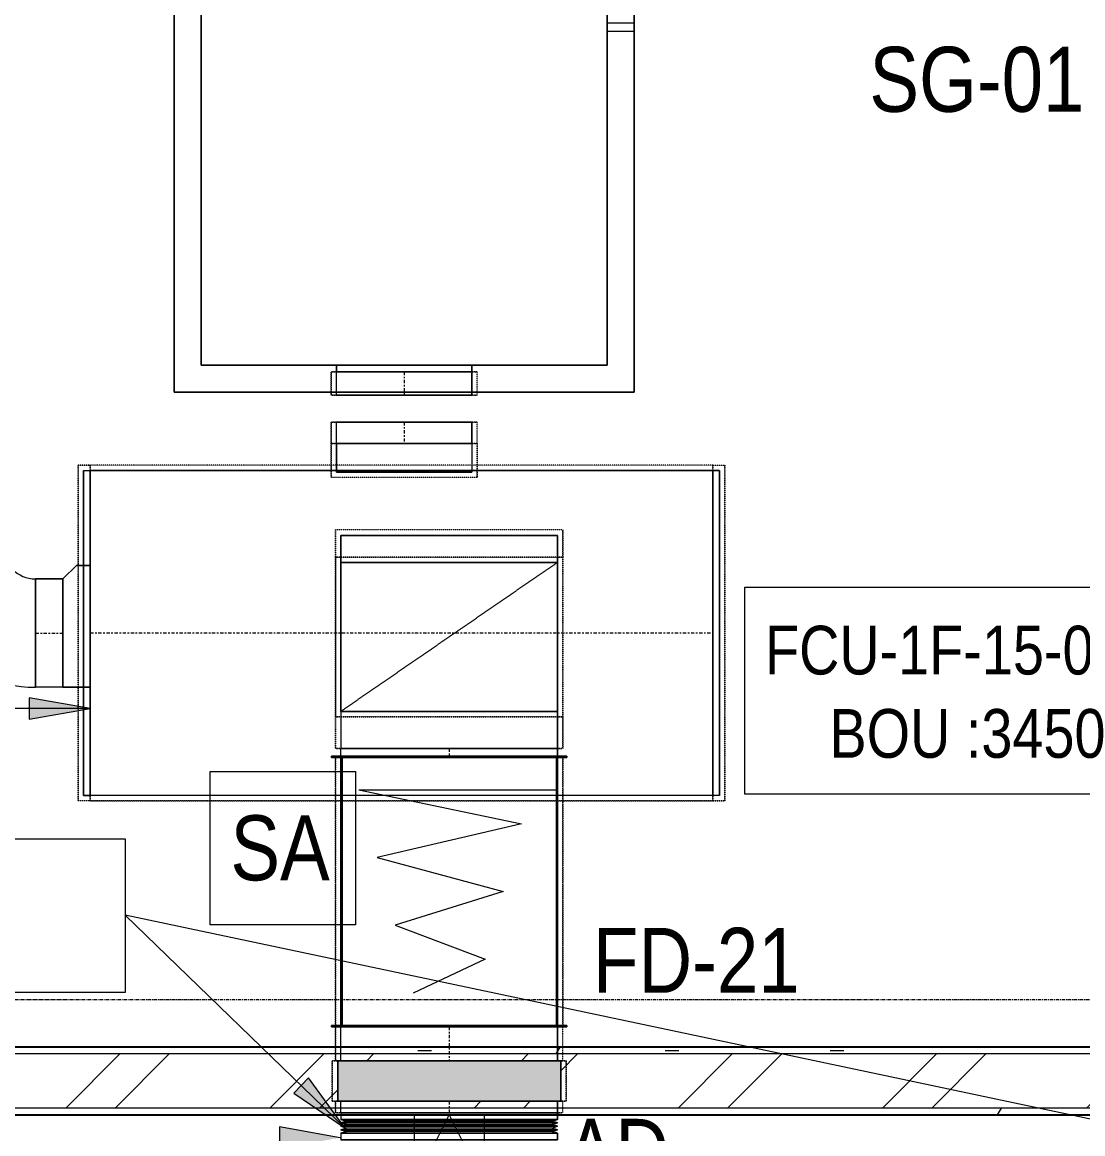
# Model space of a CAD drawing. Header units: inches. Extents: x -83664 to 20107, y -47222 to 19398.
# Drawn here: x -69736 to -65817, y -41759 to -37654 of the extents above; entities that cross this region are included whole.
import ezdxf

# ---------------------------------------------------------------- set-up
doc = ezdxf.new("R2010")
doc.units = ezdxf.units.IN
doc.header["$MEASUREMENT"] = 0
for name, pattern in [('Center', [29.999999, 12, -6, 6, -6]), ('Grid Line', [22.225, 12.7, -3.175, 3.175, -3.175]), ('Hidden 0_50', [1.0584, 0.5292, -0.5292]), ('Hidden 1_5', [2.2, 1.5, -0.7])]:
    doc.linetypes.add(name, pattern=pattern)
doc.layers.add('A-DETL', color=7, linetype='Continuous', lineweight=18, true_color=0x00a600)
doc.layers.add('M-HVAC-DUCT', color=7, linetype='Continuous', lineweight=9, true_color=0xffe97f)
for name, color, linetype, lineweight in [('A-DETL-GENF', 7, 'Continuous', 9), ('A-WALL', 7, 'Continuous', 9), ('A-WALL-PATT', 7, 'Continuous', 25), ('G-ANNO-TEXT', 7, 'Continuous', 9), ('M-EQPM', 7, 'Continuous', 18), ('M-EQPM-IDEN', 7, 'Continuous', 9), ('M-HVAC-DUCT-ANNO', 7, 'Continuous', 9), ('M-HVAC-DUCT-CNTR', 7, 'Center', 9), ('M-HVAC-DUCT-IDEN', 7, 'Continuous', 18), ('S-GRID', 7, 'Continuous', 9)]:
    doc.layers.add(name, color=color, linetype=linetype, lineweight=lineweight)
doc.styles.add('Arial Narrow_1', font='ARIALN.TTF', dxfattribs={"height": 1.406642})
doc.styles.add('Arial Narrow_21', font='ARIALN.TTF', dxfattribs={"height": 240})
pattern_1 = [(0, (0, 0), (1219.2, 304.8), [50.292, -864.108, 50.292, -864.108, -4876.8]), (0, (0, 0), (1219.2, 304.8), [-1828.8, 50.292, -1778.508, 50.292, -864.108, -2133.6]), (0, (0, 0), (1219.2, 304.8), [-4572, 50.292, -559.308, 50.292, -1473.708]), (120, (457.2, 152.4), (-873.5645, 903.4582), [50.292, -864.108, 50.292, -864.108, -4876.8]), (120, (457.2, 152.4), (-873.5645, 903.4582), [-1828.8, 50.292, -1778.508, 50.292, -864.108, -2133.6]), (120, (457.2, 152.4), (-873.5645, 903.4582), [-4572, 50.292, -559.308, 50.292, -1473.708]), (240, (609.6, 762), (-345.6355, -1208.2582), [50.292, -864.108, 50.292, -864.108, -4876.8]), (240, (609.6, 762), (-345.6355, -1208.2582), [-1828.8, 50.292, -1778.508, 50.292, -864.108, -2133.6]), (240, (609.6, 762), (-345.6355, -1208.2582), [-4572, 50.292, -559.308, 50.292, -1473.708])]

# ---------------------------------------------------------------- blocks, each defined once
blk = doc.blocks.new('TEMW-ME-AHU-Fresh Air Handling Unit - FAHU-L44-01-8294878-FIRST FLOOR AC CONDITIONING LAYOUT - PART A')
at = {"layer": 'M-EQPM'}
for p, q in [((4000, 1600), (-100, 1600)), ((-100, 1600), (-100, -100)), ((-100, -100), (-100, 1600)), ((-100, 1600), (4000, 1600)), ((4000, -100), (4000, 1600)), ((4000, 1600), (4000, -100)), ((3900, 1500), (0, 1500)), ((0, 1500), (0, 0)), ((0, 0), (0, 1500)), ((0, 1500), (3900, 1500)), ((3900, 1500), (1900, 1500)), ((1900, 1500), (1900, 0)), ((1900, 0), (1900, 1500)), ((1900, 1500), (3900, 1500)), ((3900, 0), (3900, 1500)), ((3900, 1500), (3900, 0)), ((3900, 0), (3900, 1500)), ((3900, 1500), (3900, 0)), ((1900, 1350), (1875, 1350)), ((1875, 1350), (1875, 150)), ((1875, 150), (1875, 1350)), ((1875, 1350), (1900, 1350)), ((1900, 150), (1900, 1350)), ((1900, 1350), (1900, 150)), ((3925, 1350), (3900, 1350)), ((3900, 1350), (3900, 150)), ((3900, 150), (3900, 1350)), ((3900, 1350), (3925, 1350)), ((3925, 150), (3925, 1350)), ((3925, 1350), (3925, 150)), ((0, 1000), (-25, 1000)), ((-25, 1000), (-25, 500)), ((-25, 500), (-25, 1000)), ((-25, 1000), (0, 1000)), ((0, 500), (0, 1000)), ((0, 1000), (0, 500)), ((3925, 975), (3900, 975)), ((3900, 975), (3900, 525)), ((3900, 525), (3900, 975)), ((3900, 975), (3925, 975)), ((3925, 525), (3925, 975)), ((3925, 975), (3925, 525)), ((-25, 500), (0, 500)), ((0, 500), (-25, 500)), ((3900, 525), (3925, 525)), ((3925, 525), (3900, 525)), ((1875, 150), (1900, 150)), ((1900, 150), (1875, 150)), ((3900, 150), (3925, 150)), ((3925, 150), (3900, 150)), ((0, 0), (3900, 0)), ((3900, 0), (0, 0)), ((1263.1, 0), (1233.1, 0)), ((1263.1, 0), (1233.1, 0)), ((1333.1, 0), (1313.1, 0)), ((1333.1, 0), (1313.1, 0)), ((1413.1, 0), (1383.1, 0)), ((1413.1, 0), (1383.1, 0)), ((1900, 0), (3900, 0)), ((3900, 0), (1900, 0)), ((3750, 0), (3300, 0)), ((3300, 0), (3300, -25)), ((3300, -25), (3300, 0)), ((3300, 0), (3750, 0)), ((3750, -25), (3750, 0)), ((3750, 0), (3750, -25)), ((1233.1, 0), (1233.1, -100)), ((1263.1, -100), (1263.1, 0)), ((1313.1, 0), (1313.1, -100)), ((1333.1, -100), (1333.1, 0)), ((1383.1, 0), (1383.1, -100)), ((1413.1, -100), (1413.1, 0)), ((3300, -25), (3750, -25)), ((3750, -25), (3300, -25)), ((-100, -100), (4000, -100)), ((4000, -100), (-100, -100)), ((1233.1, -100), (1263.1, -100)), ((1233.1, -100), (1263.1, -100)), ((1313.1, -100), (1333.1, -100)), ((1313.1, -100), (1333.1, -100)), ((1383.1, -100), (1413.1, -100)), ((1383.1, -100), (1413.1, -100))]:
    blk.add_line(p, q, dxfattribs=at)
blk = doc.blocks.new('M_Rec Endcap - Standard-V14-FIRST FLOOR AC CONDITIONING LAYOUT - PART A')
at = {"layer": 'M-HVAC-DUCT', "color": 6, "true_color": 0xff00ff}
for p, q in [((0, 600), (0, -600)), ((0, -600), (0, 600)), ((0, 600), (25, 600)), ((25, 600), (0, 600)), ((25, 600), (25, -600)), ((25, -600), (25, 600)), ((25, -600), (0, -600)), ((25, -600), (0, -600))]:
    blk.add_line(p, q, dxfattribs=at)
blk = doc.blocks.new('M_Rec Tap - Beveled - Standard-8295127-FIRST FLOOR AC CONDITIONING LAYOUT - PART A')
at = {"layer": 'M-HVAC-DUCT', "color": 6, "true_color": 0xff00ff}
for p, q in [((82882.4, 59162.7), (82882.4, 59062.7)), ((82882.4, 59056.6), (82882.4, 59162.7)), ((83382.4, 59162.7), (82882.4, 59162.7)), ((82882.4, 59162.7), (83382.4, 59162.7)), ((83382.4, 59162.7), (83382.4, 59062.7)), ((83382.4, 59162.7), (83382.4, 59056.6)), ((82882.4, 59062.7), (82882.4, 59056.6)), ((83382.4, 59062.7), (82882.4, 59062.7)), ((82882.4, 59056.6), (83382.4, 59056.6)), ((82882.4, 59056.6), (83382.4, 59056.6)), ((83382.4, 59056.6), (83382.4, 59062.7))]:
    blk.add_line(p, q, dxfattribs=at)
blk = doc.blocks.new('GCE-DA-Sound Att-Rectangular_1 - Standerd-8296181-FIRST FLOOR AC CONDITIONING LAYOUT - PART A')
at = {"layer": 'A-DETL-GENF', "color": 6, "true_color": 0xff00ff}
for p, q in [((-500, 400), (-500, -400)), ((500, 400), (-500, 400)), ((-375, -333.3), (-375, 400)), ((500, -400), (500, 400)), ((-375, -333.3), (-250, 266.7)), ((-250, 266.7), (-125, -266.7)), ((-125, -266.7), (0, 200)), ((0, 200), (125, -200)), ((125, -200), (250, 133.3)), ((250, 133.3), (375, -133.3)), ((-500, -400), (500, -400))]:
    blk.add_line(p, q, dxfattribs=at)
at = {"layer": 'M-HVAC-DUCT', "color": 6, "true_color": 0xff00ff}
for p, q in [((-500, -435), (-500, 435)), ((-500, 435), (-500, -435)), ((-500, 435), (-495, 435)), ((-500, 435), (-495, 435)), ((-495, -435), (-495, 435)), ((-495, 435), (-495, -435)), ((495, -435), (495, 435)), ((495, 435), (495, -435)), ((495, 435), (500, 435)), ((495, 435), (500, 435)), ((500, -435), (500, 435)), ((500, 435), (500, -435)), ((-500, -400), (-500, 400)), ((-500, 400), (-500, -400)), ((-500, 400), (-495, 400)), ((-500, 400), (-495, 400)), ((-495, -400), (-495, 400)), ((-495, 400), (-495, -400)), ((-495, 400), (495, 400)), ((-495, 400), (495, 400)), ((-495, -400), (-495, 400)), ((-495, 400), (-495, -400)), ((-495, -395), (-495, 395)), ((-495, 395), (-495, -395)), ((-495, 395), (495, 395)), ((-495, 395), (495, 395)), ((495, -400), (495, 400)), ((495, 400), (495, -400)), ((495, -400), (495, 400)), ((495, 400), (495, -400)), ((495, 400), (500, 400)), ((495, 400), (500, 400)), ((495, -395), (495, 395)), ((495, 395), (495, -395)), ((500, -400), (500, 400)), ((500, 400), (500, -400)), ((-495, -400), (-500, -400)), ((-500, -400), (-495, -400)), ((495, -395), (-495, -395)), ((-495, -395), (495, -395)), ((495, -400), (-495, -400)), ((-495, -400), (495, -400)), ((500, -400), (495, -400)), ((495, -400), (500, -400)), ((-495, -435), (-500, -435)), ((-500, -435), (-495, -435)), ((500, -435), (495, -435)), ((495, -435), (500, -435))]:
    blk.add_line(p, q, dxfattribs=at)
blk = doc.blocks.new('M_Rec Tap - Beveled - Standard-8296395-FIRST FLOOR AC CONDITIONING LAYOUT - PART A')
at = {"layer": 'M-HVAC-DUCT', "color": 6, "true_color": 0xff00ff}
for p, q in [((82898.5, 58723), (82898.5, 58823)), ((83698.5, 58823), (82898.5, 58823)), ((82898.5, 58823), (83698.5, 58823)), ((82898.5, 58823), (82898.5, 58173)), ((83698.5, 58723), (83698.5, 58823)), ((83698.5, 58173), (83698.5, 58823)), ((82898.5, 58723), (82898.5, 58173)), ((83698.5, 58723), (82898.5, 58723)), ((83698.5, 58173), (83698.5, 58723)), ((82898.5, 58173), (83698.5, 58173)), ((82898.5, 58173), (83698.5, 58173))]:
    blk.add_line(p, q, dxfattribs=at)
blk = doc.blocks.new('M_Rectangular Tap - Beveled - Standard-8296397-FIRST FLOOR AC CONDITIONING LAYOUT - PART A')
at = {"layer": 'M-HVAC-DUCT', "color": 6, "true_color": 0xff00ff}
for p, q in [((0, 250), (-50, 250)), ((-50, -200), (-50, 250)), ((-50, 250), (-50, -200)), ((-50, 250), (0, 250)), ((50, 200), (0, 250)), ((50, 200), (0, 250)), ((50, 200), (50, -200)), ((50, -200), (50, 200)), ((-50, -200), (50, -200)), ((50, -200), (-50, -200))]:
    blk.add_line(p, q, dxfattribs=at)
blk = doc.blocks.new('M_Rectangular Elbow - Radius - 0_8 W-8199904-FIRST FLOOR AC CONDITIONING LAYOUT - PART A')
at = {"layer": 'M-HVAC-DUCT', "color": 6, "true_color": 0xff00ff}
for p, q in [((-200, 320), (200, 320)), ((200, 320), (-200, 320)), ((-320, 200), (-320, -200)), ((-320, -200), (-320, 200))]:
    blk.add_line(p, q, dxfattribs=at)
for radius in [120, 120, 520, 520]:
    blk.add_arc((-320, 320), radius, 270, 0, dxfattribs=at)
blk = doc.blocks.new('GCE-DA-Fire Damper-Rectangular - Standard-8296284-FIRST FLOOR AC CONDITIONING LAYOUT - PART A')
at = {"layer": 'A-DETL-GENF', "true_color": 0xff00ff}
blk.add_hatch(color=6, dxfattribs=at).paths.add_polyline_path([(-75, 412), (75, 412), (75, -412), (-75, -412)])
at = {"layer": 'A-DETL-GENF', "color": 6, "true_color": 0xff00ff}
for p, q in [((75, 412), (-75, 412)), ((-75, 412), (-75, -412)), ((75, -412), (75, 412)), ((-75, -412), (75, -412))]:
    blk.add_line(p, q, dxfattribs=at)
at = {"layer": 'M-HVAC-DUCT', "color": 6, "true_color": 0xff00ff}
for p, q in [((-75, -412), (-75, 412)), ((-75, 412), (75, 412)), ((75, 412), (75, -412)), ((75, -412), (-75, -412))]:
    blk.add_line(p, q, dxfattribs=at)
blk = doc.blocks.new('M_Rec Elbow - Radius - 0_75W-V155-FIRST FLOOR AC CONDITIONING LAYOUT - PART A')
at = {"layer": 'M-HVAC-DUCT', "color": 6, "true_color": 0xff00ff}
for p, q in [((103161.1, 88556.4), (103961.1, 88556.4)), ((103961.1, 88556.4), (103161.1, 88556.4)), ((103161.1, 88556.4), (103161.1, 88418.9)), ((103161.1, 87868.9), (103161.1, 88556.4)), ((103961.1, 88418.9), (103961.1, 88556.4)), ((103961.1, 87868.9), (103961.1, 88556.4)), ((103161.1, 88418.9), (103961.1, 88418.9)), ((103161.1, 87868.9), (103161.1, 88418.9)), ((103961.1, 88418.9), (103961.1, 87868.9)), ((103161.1, 87868.9), (103961.1, 87868.9)), ((103961.1, 87868.9), (103161.1, 87868.9))]:
    blk.add_line(p, q, dxfattribs=at)
blk = doc.blocks.new('Bmt_ME_DUCRectangular Flexible connection_FCU - Standard-9569773-FIRST FLOOR AC CONDITIONING LAYOUT - PART A')
at = {"layer": 'M-HVAC-DUCT', "color": 6, "true_color": 0xff00ff}
for p, q in [((-50, -400), (-50, 400)), ((-50, 400), (-50, -400)), ((-50, 400), (-25, 400)), ((-50, 400), (-25, 400)), ((-25, -400), (-25, 400)), ((-25, 400), (-25, -400)), ((-25, 400), (-25, -400)), ((-25, -400), (-25, 400)), ((-25, 400), (-18.75, 380)), ((-18.75, 380), (-25, 400)), ((-12.5, 400), (-18.75, 380)), ((-18.75, 380), (-12.5, 400)), ((-18.75, -380), (-18.75, 380)), ((-18.75, 380), (-18.75, -380)), ((-12.5, 400), (-6.25, 380)), ((-6.25, 380), (-12.5, 400)), ((-12.5, 400), (-12.5, -400)), ((-12.5, -400), (-12.5, 400)), ((0, 400), (-6.25, 380)), ((-6.25, 380), (0, 400)), ((-6.25, 380), (-6.25, -380)), ((-6.25, 380), (-6.25, -380)), ((0, 400), (6.25, 380)), ((6.25, 380), (0, 400)), ((0, -400), (0, 400)), ((0, 400), (0, -400)), ((12.5, 400), (6.25, 380)), ((6.25, 380), (12.5, 400)), ((6.25, -380), (6.25, 380)), ((6.25, -380), (6.25, 380)), ((12.5, 400), (18.75, 380)), ((18.75, 380), (12.5, 400)), ((12.5, 400), (12.5, -400)), ((12.5, -400), (12.5, 400)), ((25, 400), (18.75, 380)), ((18.75, 380), (25, 400)), ((18.75, -380), (18.75, 380)), ((18.75, -380), (18.75, 380)), ((25, -400), (25, 400)), ((25, 400), (25, -400)), ((25, 400), (50, 400)), ((25, 400), (50, 400)), ((25, 400), (25, -400)), ((25, -400), (25, 400)), ((50, -400), (50, 400)), ((50, 400), (50, -400)), ((-25, -400), (-50, -400)), ((-50, -400), (-25, -400)), ((-25, -400), (-18.75, -380)), ((-18.75, -380), (-25, -400)), ((-12.5, -400), (-18.75, -380)), ((-18.75, -380), (-12.5, -400)), ((-12.5, -400), (-6.25, -380)), ((-6.25, -380), (-12.5, -400)), ((0, -400), (-6.25, -380)), ((-6.25, -380), (0, -400)), ((0, -400), (6.25, -380)), ((6.25, -380), (0, -400)), ((12.5, -400), (6.25, -380)), ((6.25, -380), (12.5, -400)), ((12.5, -400), (18.75, -380)), ((18.75, -380), (12.5, -400)), ((25, -400), (18.75, -380)), ((18.75, -380), (25, -400)), ((25, -400), (50, -400)), ((50, -400), (25, -400))]:
    blk.add_line(p, q, dxfattribs=at)
blk = doc.blocks.new('TEMW-SMBZ-HO-BM-HVAC-00002_rvt-1-FIRST FLOOR AC CONDITIONING LAYOUT - PART A')
at = {"layer": 'M-HVAC-DUCT', "color": 6, "linetype": 'Hidden 0_50', "true_color": 0xff00ff}
for p, q in [((82862.4, 59427), (83402.4, 59427)), ((83402.4, 59427), (82862.4, 59427)), ((82862.4, 59427), (82862.4, 59341.1)), ((82862.4, 59341.1), (82862.4, 59427)), ((83402.4, 59341.1), (83402.4, 59427)), ((83402.4, 59341.1), (83402.4, 59427)), ((82862.4, 59341.1), (83402.4, 59341.1)), ((83402.4, 59341.1), (82862.4, 59341.1)), ((82862.4, 59241.1), (83402.4, 59241.1)), ((83402.4, 59241.1), (82862.4, 59241.1)), ((82862.4, 59241.1), (82862.4, 59162.7)), ((82862.4, 59162.7), (82862.4, 59241.1)), ((83402.4, 59162.7), (83402.4, 59241.1)), ((83402.4, 59162.7), (83402.4, 59241.1)), ((82862.4, 59162.7), (83402.4, 59162.7)), ((83402.4, 59162.7), (82862.4, 59162.7)), ((82862.4, 59162.7), (82862.4, 59062.7)), ((82862.4, 59036.6), (82862.4, 59162.7)), ((82862.4, 59162.7), (83402.4, 59162.7)), ((83402.4, 59162.7), (82862.4, 59162.7)), ((83402.4, 59162.7), (83402.4, 59036.6)), ((83402.4, 59062.7), (83402.4, 59162.7)), ((81927.1, 59082.7), (81927.1, 57842.7)), ((81927.1, 57842.7), (81927.1, 59082.7)), ((81927.1, 59082.7), (81972.1, 59082.7)), ((81972.1, 59082.7), (81927.1, 59082.7)), ((81972.1, 57842.7), (81972.1, 59082.7)), ((81972.1, 59082.7), (81972.1, 57842.7)), ((84272.1, 59082.7), (81972.1, 59082.7)), ((84272.1, 59082.7), (81972.1, 59082.7)), ((81972.1, 59082.7), (81972.1, 57842.7)), ((81972.1, 57842.7), (81972.1, 59082.7)), ((84272.1, 57842.7), (84272.1, 59082.7)), ((84272.1, 59082.7), (84272.1, 57842.7)), ((84272.1, 57842.7), (84272.1, 59082.7)), ((84272.1, 59082.7), (84272.1, 57842.7)), ((84272.1, 59082.7), (84317.1, 59082.7)), ((84272.1, 59082.7), (84317.1, 59082.7)), ((84317.1, 57842.7), (84317.1, 59082.7)), ((84317.1, 59082.7), (84317.1, 57842.7)), ((82862.4, 59062.7), (82862.4, 59036.6)), ((83402.4, 59062.7), (82862.4, 59062.7)), ((83402.4, 59036.6), (82862.4, 59036.6)), ((83402.4, 59036.6), (82862.4, 59036.6)), ((83402.4, 59036.6), (83402.4, 59062.7)), ((82878.5, 58743), (82878.5, 58843)), ((82878.5, 58843), (82878.5, 58153)), ((83718.5, 58843), (82878.5, 58843)), ((83718.5, 58843), (82878.5, 58843)), ((83718.5, 58153), (83718.5, 58843)), ((83718.5, 58843), (83718.5, 58743)), ((83718.5, 58743), (82878.5, 58743)), ((82878.5, 58743), (82878.5, 58153)), ((82878.5, 58153), (82878.5, 58743)), ((82878.5, 58743), (83718.5, 58743)), ((82878.5, 58153), (82878.5, 58743)), ((83718.5, 58743), (82878.5, 58743)), ((83718.5, 58743), (82878.5, 58743)), ((82878.5, 58743), (82878.5, 58035.5)), ((82878.5, 58743), (82878.5, 58153)), ((82878.5, 58743), (83718.5, 58743)), ((83718.5, 58153), (83718.5, 58743)), ((83718.5, 58743), (83718.5, 58153)), ((83718.5, 58743), (83718.5, 58153)), ((83718.5, 58153), (83718.5, 58743)), ((83718.5, 58035.5), (83718.5, 58743)), ((82878.5, 58153), (83718.5, 58153)), ((83718.5, 58153), (82878.5, 58153)), ((82878.5, 58153), (83718.5, 58153)), ((83718.5, 58153), (82878.5, 58153)), ((82878.5, 58035.5), (82878.5, 58153)), ((82878.5, 58153), (83718.5, 58153)), ((83718.5, 58153), (83718.5, 58035.5)), ((83718.5, 58035.5), (82878.5, 58035.5)), ((82878.5, 58035.5), (83718.5, 58035.5)), ((82878.5, 58007.7), (82878.5, 57007.7)), ((83718.5, 58007.7), (82878.5, 58007.7)), ((82878.5, 58007.7), (83718.5, 58007.7)), ((82878.5, 57007.7), (82878.5, 58007.7)), ((83718.5, 57007.7), (83718.5, 58007.7)), ((83718.5, 58007.7), (83718.5, 57007.7)), ((81972.1, 57842.7), (81927.1, 57842.7)), ((81972.1, 57842.7), (81927.1, 57842.7)), ((81972.1, 57842.7), (84272.1, 57842.7)), ((84272.1, 57842.7), (81972.1, 57842.7)), ((84317.1, 57842.7), (84272.1, 57842.7)), ((84272.1, 57842.7), (84317.1, 57842.7)), ((82878.5, 57007.7), (83718.5, 57007.7)), ((83718.5, 57007.7), (82878.5, 57007.7)), ((82878.5, 57007.7), (83718.5, 57007.7)), ((83718.5, 57007.7), (82878.5, 57007.7)), ((82878.5, 57007.7), (82878.5, 56882.7)), ((82878.5, 56882.7), (82878.5, 57007.7)), ((83718.5, 56882.7), (83718.5, 57007.7)), ((83718.5, 56882.7), (83718.5, 57007.7)), ((82866.5, 56882.7), (82866.5, 56732.7)), ((83730.5, 56882.7), (82866.5, 56882.7)), ((82866.5, 56882.7), (83730.5, 56882.7)), ((82866.5, 56732.7), (82866.5, 56882.7)), ((82878.5, 56882.7), (83718.5, 56882.7)), ((83718.5, 56882.7), (82878.5, 56882.7)), ((83730.5, 56732.7), (83730.5, 56882.7)), ((83730.5, 56882.7), (83730.5, 56732.7)), ((82866.5, 56732.7), (83730.5, 56732.7)), ((83730.5, 56732.7), (82866.5, 56732.7)), ((82878.5, 56732.7), (83718.5, 56732.7)), ((83718.5, 56732.7), (82878.5, 56732.7)), ((82878.5, 56732.7), (82878.5, 56690.3)), ((82878.5, 56690.3), (82878.5, 56732.7)), ((83718.5, 56690.3), (83718.5, 56732.7)), ((83718.5, 56690.3), (83718.5, 56732.7)), ((82878.5, 56690.3), (83718.5, 56690.3)), ((83718.5, 56690.3), (82878.5, 56690.3))]:
    blk.add_line(p, q, dxfattribs=at)
at = {"layer": 'M-HVAC-DUCT', "color": 6, "true_color": 0xff00ff}
for p, q in [((83382.4, 59427), (82882.4, 59427)), ((82882.4, 59427), (83382.4, 59427)), ((82882.4, 59341.1), (82882.4, 59427)), ((82882.4, 59341.1), (82882.4, 59427)), ((83382.4, 59427), (83382.4, 59341.1)), ((83382.4, 59341.1), (83382.4, 59427)), ((83382.4, 59341.1), (82882.4, 59341.1)), ((82882.4, 59341.1), (83382.4, 59341.1)), ((83382.4, 59241.1), (82882.4, 59241.1)), ((82882.4, 59241.1), (83382.4, 59241.1)), ((82882.4, 59162.7), (82882.4, 59241.1)), ((82882.4, 59162.7), (82882.4, 59241.1)), ((83382.4, 59241.1), (83382.4, 59162.7)), ((83382.4, 59162.7), (83382.4, 59241.1)), ((83382.4, 59162.7), (82882.4, 59162.7)), ((82882.4, 59162.7), (83382.4, 59162.7)), ((81972.1, 59062.7), (81972.1, 57862.7)), ((81972.1, 57862.7), (81972.1, 59062.7)), ((81972.1, 59062.7), (84272.1, 59062.7)), ((84272.1, 59062.7), (81972.1, 59062.7)), ((82882.4, 59056.6), (82882.4, 59062.7)), ((82882.4, 59056.6), (82882.4, 59062.7)), ((82882.4, 59062.7), (83382.4, 59062.7)), ((82882.4, 59062.7), (83382.4, 59062.7)), ((82882.4, 59056.6), (83382.4, 59056.6)), ((83382.4, 59056.6), (82882.4, 59056.6)), ((83382.4, 59062.7), (83382.4, 59056.6)), ((83382.4, 59056.6), (83382.4, 59062.7)), ((84272.1, 59062.7), (84272.1, 57862.7)), ((84272.1, 57862.7), (84272.1, 59062.7)), ((82898.5, 58823), (82898.5, 58173)), ((82898.5, 58823), (82898.5, 58173)), ((82898.5, 58823), (83698.5, 58823)), ((82898.5, 58823), (83698.5, 58823)), ((83698.5, 58823), (83698.5, 58173)), ((83698.5, 58173), (83698.5, 58823)), ((81770.1, 58662.1), (81770.1, 58262.1)), ((81770.1, 58262.1), (81770.1, 58662.1)), ((81770.1, 58662.1), (81871.6, 58662.1)), ((81871.6, 58662.1), (81770.1, 58662.1)), ((81871.6, 58662.1), (81871.6, 58262.1)), ((81871.6, 58262.1), (81871.6, 58662.1)), ((81871.6, 58262.1), (81770.1, 58262.1)), ((81871.6, 58262.1), (81770.1, 58262.1)), ((82898.5, 58173), (83698.5, 58173)), ((82898.5, 58173), (83698.5, 58173)), ((83698.5, 58035.5), (82898.5, 58035.5)), ((82898.5, 58035.5), (83698.5, 58035.5)), ((82898.5, 58007.7), (82898.5, 58035.5)), ((82898.5, 58007.7), (82898.5, 58035.5)), ((83698.5, 58035.5), (83698.5, 58007.7)), ((83698.5, 58007.7), (83698.5, 58035.5)), ((83698.5, 58007.7), (82898.5, 58007.7)), ((82898.5, 58007.7), (83698.5, 58007.7)), ((84272.1, 57862.7), (81972.1, 57862.7)), ((84272.1, 57862.7), (81972.1, 57862.7)), ((83698.5, 57007.7), (82898.5, 57007.7)), ((82898.5, 57007.7), (83698.5, 57007.7)), ((82898.5, 56882.7), (82898.5, 57007.7)), ((82898.5, 56882.7), (82898.5, 57007.7)), ((83698.5, 57007.7), (83698.5, 56882.7)), ((83698.5, 56882.7), (83698.5, 57007.7)), ((83698.5, 56882.7), (82898.5, 56882.7)), ((82898.5, 56882.7), (83698.5, 56882.7)), ((83698.5, 56732.7), (82898.5, 56732.7)), ((82898.5, 56732.7), (83698.5, 56732.7)), ((82898.5, 56690.3), (82898.5, 56732.7)), ((82898.5, 56690.3), (82898.5, 56732.7)), ((83698.5, 56732.7), (83698.5, 56690.3)), ((83698.5, 56690.3), (83698.5, 56732.7)), ((83698.5, 56690.3), (82898.5, 56690.3)), ((82898.5, 56690.3), (83698.5, 56690.3))]:
    blk.add_line(p, q, dxfattribs=at)
at = {"layer": 'M-HVAC-DUCT-ANNO', "color": 6, "linetype": 'Hidden 1_5', "true_color": 0xff00ff}
for p, q in [((83698.5, 58723), (82898.5, 58723)), ((82898.5, 58723), (82898.5, 58173)), ((83698.5, 58723), (82898.5, 58173)), ((83698.5, 58173), (83698.5, 58723)), ((82898.5, 58173), (83698.5, 58173))]:
    blk.add_line(p, q, dxfattribs=at)
at = {"layer": 'M-HVAC-DUCT-CNTR', "color": 6, "true_color": 0xff00ff}
for p, q in [((83132.4, 59427), (83132.4, 59341.1)), ((83132.4, 59241.1), (83132.4, 59162.7)), ((81770.1, 58462.1), (81871.6, 58462.1)), ((81972.1, 58462.7), (84272.1, 58462.7)), ((83298.5, 58035.5), (83298.5, 58007.7)), ((83298.5, 57007.7), (83298.5, 56882.7)), ((83298.5, 56732.7), (83298.5, 56690.3))]:
    blk.add_line(p, q, dxfattribs=at)
at = {"layer": 'M-EQPM', "color": 6, "linetype": 'Hidden 0_50', "lineweight": 9, "true_color": 0xff00ff, "rotation": 90.00000000000001}
blk.add_blockref('TEMW-ME-AHU-Fresh Air Handling Unit - FAHU-L44-01-8294878-FIRST FLOOR AC CONDITIONING LAYOUT - PART A', (83882.4, 59452), dxfattribs=at)
at = {"layer": 'M-HVAC-DUCT', "color": 6, "linetype": 'Hidden 0_50', "lineweight": 9, "true_color": 0xff00ff}
for name, p in [('M_Rec Tap - Beveled - Standard-8295127-FIRST FLOOR AC CONDITIONING LAYOUT - PART A', (0, 0)), ('M_Rec Endcap - Standard-V14-FIRST FLOOR AC CONDITIONING LAYOUT - PART A', (84272.1, 58462.7)), ('M_Rec Tap - Beveled - Standard-8296395-FIRST FLOOR AC CONDITIONING LAYOUT - PART A', (0, 0))]:
    blk.add_blockref(name, p, dxfattribs=at)
for name, p, rotation in [('M_Rec Endcap - Standard-V14-FIRST FLOOR AC CONDITIONING LAYOUT - PART A', (81972.1, 58462.7), 180), ('M_Rectangular Elbow - Radius - 0_8 W-8199904-FIRST FLOOR AC CONDITIONING LAYOUT - PART A', (81450.1, 58462.1), 270), ('M_Rec Elbow - Radius - 0_75W-V155-FIRST FLOOR AC CONDITIONING LAYOUT - PART A', (186859.6, 146591.9), 180), ('GCE-DA-Sound Att-Rectangular_1 - Standerd-8296181-FIRST FLOOR AC CONDITIONING LAYOUT - PART A', (83298.5, 57507.7), 270)]:
    blk.add_blockref(name, p, dxfattribs=dict(at, rotation=rotation))
at = {"layer": 'M-HVAC-DUCT', "color": 6, "linetype": 'Hidden 0_50', "lineweight": 9, "true_color": 0xff00ff, "extrusion": (0, 0, -1)}
blk.add_blockref('M_Rectangular Tap - Beveled - Standard-8296397-FIRST FLOOR AC CONDITIONING LAYOUT - PART A', (-81921.6, 58462.1), dxfattribs=at)
for name, p, rotation in [('GCE-DA-Fire Damper-Rectangular - Standard-8296284-FIRST FLOOR AC CONDITIONING LAYOUT - PART A', (-83298.5, 56807.7), 90), ('Bmt_ME_DUCRectangular Flexible connection_FCU - Standard-9569773-FIRST FLOOR AC CONDITIONING LAYOUT - PART A', (-83298.5, 56640.3), 270)]:
    blk.add_blockref(name, p, dxfattribs=dict(at, rotation=rotation))
blk = doc.blocks.new('TEMW-SMBZ-HO-BM-HVAC-00002_rvt-2-FIRST FLOOR AC CONDITIONING LAYOUT - PART A')
at = {"layer": 'M-HVAC-DUCT', "color": 6, "linetype": 'Hidden 0_50', "true_color": 0xff00ff}
for p, q in [((82862.4, 59427), (83402.4, 59427)), ((83402.4, 59427), (82862.4, 59427)), ((82862.4, 59427), (82862.4, 59341.1)), ((82862.4, 59341.1), (82862.4, 59427)), ((83402.4, 59341.1), (83402.4, 59427)), ((83402.4, 59341.1), (83402.4, 59427)), ((82862.4, 59341.1), (83402.4, 59341.1)), ((83402.4, 59341.1), (82862.4, 59341.1)), ((82862.4, 59241.1), (83402.4, 59241.1)), ((83402.4, 59241.1), (82862.4, 59241.1)), ((82862.4, 59241.1), (82862.4, 59162.7)), ((82862.4, 59162.7), (82862.4, 59241.1)), ((83402.4, 59162.7), (83402.4, 59241.1)), ((83402.4, 59162.7), (83402.4, 59241.1)), ((82862.4, 59162.7), (83402.4, 59162.7)), ((83402.4, 59162.7), (82862.4, 59162.7)), ((82862.4, 59162.7), (82862.4, 59062.7)), ((82862.4, 59036.6), (82862.4, 59162.7)), ((82862.4, 59162.7), (83402.4, 59162.7)), ((83402.4, 59162.7), (82862.4, 59162.7)), ((83402.4, 59162.7), (83402.4, 59036.6)), ((83402.4, 59062.7), (83402.4, 59162.7)), ((81927.1, 59082.7), (81927.1, 57842.7)), ((81927.1, 57842.7), (81927.1, 59082.7)), ((81927.1, 59082.7), (81972.1, 59082.7)), ((81972.1, 59082.7), (81927.1, 59082.7)), ((81972.1, 57842.7), (81972.1, 59082.7)), ((81972.1, 59082.7), (81972.1, 57842.7)), ((84272.1, 59082.7), (81972.1, 59082.7)), ((84272.1, 59082.7), (81972.1, 59082.7)), ((81972.1, 59082.7), (81972.1, 57842.7)), ((81972.1, 57842.7), (81972.1, 59082.7)), ((84272.1, 57842.7), (84272.1, 59082.7)), ((84272.1, 59082.7), (84272.1, 57842.7)), ((84272.1, 57842.7), (84272.1, 59082.7)), ((84272.1, 59082.7), (84272.1, 57842.7)), ((84272.1, 59082.7), (84317.1, 59082.7)), ((84272.1, 59082.7), (84317.1, 59082.7)), ((84317.1, 57842.7), (84317.1, 59082.7)), ((84317.1, 59082.7), (84317.1, 57842.7)), ((82862.4, 59062.7), (82862.4, 59036.6)), ((83402.4, 59062.7), (82862.4, 59062.7)), ((83402.4, 59036.6), (82862.4, 59036.6)), ((83402.4, 59036.6), (82862.4, 59036.6)), ((83402.4, 59036.6), (83402.4, 59062.7)), ((82878.5, 58743), (82878.5, 58843)), ((82878.5, 58843), (82878.5, 58153)), ((83718.5, 58843), (82878.5, 58843)), ((83718.5, 58843), (82878.5, 58843)), ((83718.5, 58153), (83718.5, 58843)), ((83718.5, 58843), (83718.5, 58743)), ((83718.5, 58743), (82878.5, 58743)), ((82878.5, 58743), (82878.5, 58153)), ((82878.5, 58153), (82878.5, 58743)), ((82878.5, 58743), (83718.5, 58743)), ((82878.5, 58153), (82878.5, 58743)), ((83718.5, 58743), (82878.5, 58743)), ((83718.5, 58743), (82878.5, 58743)), ((82878.5, 58743), (82878.5, 58035.5)), ((82878.5, 58743), (82878.5, 58153)), ((82878.5, 58743), (83718.5, 58743)), ((83718.5, 58153), (83718.5, 58743)), ((83718.5, 58743), (83718.5, 58153)), ((83718.5, 58743), (83718.5, 58153)), ((83718.5, 58153), (83718.5, 58743)), ((83718.5, 58035.5), (83718.5, 58743)), ((82878.5, 58153), (83718.5, 58153)), ((83718.5, 58153), (82878.5, 58153)), ((82878.5, 58153), (83718.5, 58153)), ((83718.5, 58153), (82878.5, 58153)), ((82878.5, 58035.5), (82878.5, 58153)), ((82878.5, 58153), (83718.5, 58153)), ((83718.5, 58153), (83718.5, 58035.5)), ((83718.5, 58035.5), (82878.5, 58035.5)), ((82878.5, 58035.5), (83718.5, 58035.5)), ((82878.5, 58007.7), (82878.5, 57007.7)), ((83718.5, 58007.7), (82878.5, 58007.7)), ((82878.5, 58007.7), (83718.5, 58007.7)), ((82878.5, 57007.7), (82878.5, 58007.7)), ((83718.5, 57007.7), (83718.5, 58007.7)), ((83718.5, 58007.7), (83718.5, 57007.7)), ((81972.1, 57842.7), (81927.1, 57842.7)), ((81972.1, 57842.7), (81927.1, 57842.7)), ((81972.1, 57842.7), (84272.1, 57842.7)), ((84272.1, 57842.7), (81972.1, 57842.7)), ((84317.1, 57842.7), (84272.1, 57842.7)), ((84272.1, 57842.7), (84317.1, 57842.7)), ((82878.5, 57007.7), (83718.5, 57007.7)), ((83718.5, 57007.7), (82878.5, 57007.7)), ((82878.5, 57007.7), (83718.5, 57007.7)), ((83718.5, 57007.7), (82878.5, 57007.7)), ((82878.5, 57007.7), (82878.5, 56882.7)), ((82878.5, 56882.7), (82878.5, 57007.7)), ((83718.5, 56882.7), (83718.5, 57007.7)), ((83718.5, 56882.7), (83718.5, 57007.7)), ((82866.5, 56882.7), (82866.5, 56732.7)), ((83730.5, 56882.7), (82866.5, 56882.7)), ((82866.5, 56882.7), (83730.5, 56882.7)), ((82866.5, 56732.7), (82866.5, 56882.7)), ((82878.5, 56882.7), (83718.5, 56882.7)), ((83718.5, 56882.7), (82878.5, 56882.7)), ((83730.5, 56732.7), (83730.5, 56882.7)), ((83730.5, 56882.7), (83730.5, 56732.7)), ((82866.5, 56732.7), (83730.5, 56732.7)), ((83730.5, 56732.7), (82866.5, 56732.7)), ((82878.5, 56732.7), (83718.5, 56732.7)), ((83718.5, 56732.7), (82878.5, 56732.7)), ((82878.5, 56732.7), (82878.5, 56690.3)), ((82878.5, 56690.3), (82878.5, 56732.7)), ((83718.5, 56690.3), (83718.5, 56732.7)), ((83718.5, 56690.3), (83718.5, 56732.7)), ((82878.5, 56690.3), (83718.5, 56690.3)), ((83718.5, 56690.3), (82878.5, 56690.3))]:
    blk.add_line(p, q, dxfattribs=at)
at = {"layer": 'M-HVAC-DUCT', "color": 6, "true_color": 0xff00ff}
for p, q in [((83382.4, 59427), (82882.4, 59427)), ((82882.4, 59427), (83382.4, 59427)), ((82882.4, 59341.1), (82882.4, 59427)), ((82882.4, 59341.1), (82882.4, 59427)), ((83382.4, 59427), (83382.4, 59341.1)), ((83382.4, 59341.1), (83382.4, 59427)), ((83382.4, 59341.1), (82882.4, 59341.1)), ((82882.4, 59341.1), (83382.4, 59341.1)), ((83382.4, 59241.1), (82882.4, 59241.1)), ((82882.4, 59241.1), (83382.4, 59241.1)), ((82882.4, 59162.7), (82882.4, 59241.1)), ((82882.4, 59162.7), (82882.4, 59241.1)), ((83382.4, 59241.1), (83382.4, 59162.7)), ((83382.4, 59162.7), (83382.4, 59241.1)), ((83382.4, 59162.7), (82882.4, 59162.7)), ((82882.4, 59162.7), (83382.4, 59162.7)), ((81972.1, 59062.7), (81972.1, 57862.7)), ((81972.1, 57862.7), (81972.1, 59062.7)), ((81972.1, 59062.7), (84272.1, 59062.7)), ((84272.1, 59062.7), (81972.1, 59062.7)), ((82882.4, 59056.6), (82882.4, 59062.7)), ((82882.4, 59056.6), (82882.4, 59062.7)), ((82882.4, 59062.7), (83382.4, 59062.7)), ((82882.4, 59062.7), (83382.4, 59062.7)), ((82882.4, 59056.6), (83382.4, 59056.6)), ((83382.4, 59056.6), (82882.4, 59056.6)), ((83382.4, 59062.7), (83382.4, 59056.6)), ((83382.4, 59056.6), (83382.4, 59062.7)), ((84272.1, 59062.7), (84272.1, 57862.7)), ((84272.1, 57862.7), (84272.1, 59062.7)), ((82898.5, 58823), (82898.5, 58173)), ((82898.5, 58823), (82898.5, 58173)), ((82898.5, 58823), (83698.5, 58823)), ((82898.5, 58823), (83698.5, 58823)), ((83698.5, 58823), (83698.5, 58173)), ((83698.5, 58173), (83698.5, 58823)), ((81770.1, 58662.1), (81770.1, 58262.1)), ((81770.1, 58262.1), (81770.1, 58662.1)), ((81770.1, 58662.1), (81871.6, 58662.1)), ((81871.6, 58662.1), (81770.1, 58662.1)), ((81871.6, 58662.1), (81871.6, 58262.1)), ((81871.6, 58262.1), (81871.6, 58662.1)), ((81871.6, 58262.1), (81770.1, 58262.1)), ((81871.6, 58262.1), (81770.1, 58262.1)), ((82898.5, 58173), (83698.5, 58173)), ((82898.5, 58173), (83698.5, 58173)), ((83698.5, 58035.5), (82898.5, 58035.5)), ((82898.5, 58035.5), (83698.5, 58035.5)), ((82898.5, 58007.7), (82898.5, 58035.5)), ((82898.5, 58007.7), (82898.5, 58035.5)), ((83698.5, 58035.5), (83698.5, 58007.7)), ((83698.5, 58007.7), (83698.5, 58035.5)), ((83698.5, 58007.7), (82898.5, 58007.7)), ((82898.5, 58007.7), (83698.5, 58007.7)), ((84272.1, 57862.7), (81972.1, 57862.7)), ((84272.1, 57862.7), (81972.1, 57862.7)), ((83698.5, 57007.7), (82898.5, 57007.7)), ((82898.5, 57007.7), (83698.5, 57007.7)), ((82898.5, 56882.7), (82898.5, 57007.7)), ((82898.5, 56882.7), (82898.5, 57007.7)), ((83698.5, 57007.7), (83698.5, 56882.7)), ((83698.5, 56882.7), (83698.5, 57007.7)), ((83698.5, 56882.7), (82898.5, 56882.7)), ((82898.5, 56882.7), (83698.5, 56882.7)), ((83698.5, 56732.7), (82898.5, 56732.7)), ((82898.5, 56732.7), (83698.5, 56732.7)), ((82898.5, 56690.3), (82898.5, 56732.7)), ((82898.5, 56690.3), (82898.5, 56732.7)), ((83698.5, 56732.7), (83698.5, 56690.3)), ((83698.5, 56690.3), (83698.5, 56732.7)), ((83698.5, 56690.3), (82898.5, 56690.3)), ((82898.5, 56690.3), (83698.5, 56690.3))]:
    blk.add_line(p, q, dxfattribs=at)
at = {"layer": 'M-HVAC-DUCT-ANNO', "color": 6, "linetype": 'Hidden 1_5', "true_color": 0xff00ff}
for p, q in [((83698.5, 58723), (82898.5, 58723)), ((82898.5, 58723), (82898.5, 58173)), ((83698.5, 58723), (82898.5, 58173)), ((83698.5, 58173), (83698.5, 58723)), ((82898.5, 58173), (83698.5, 58173))]:
    blk.add_line(p, q, dxfattribs=at)
at = {"layer": 'M-HVAC-DUCT-CNTR', "color": 6, "true_color": 0xff00ff}
for p, q in [((83132.4, 59427), (83132.4, 59341.1)), ((83132.4, 59241.1), (83132.4, 59162.7)), ((81770.1, 58462.1), (81871.6, 58462.1)), ((81972.1, 58462.7), (84272.1, 58462.7)), ((83298.5, 58035.5), (83298.5, 58007.7)), ((83298.5, 57007.7), (83298.5, 56882.7)), ((83298.5, 56732.7), (83298.5, 56690.3))]:
    blk.add_line(p, q, dxfattribs=at)
at = {"layer": 'M-EQPM', "color": 6, "linetype": 'Hidden 0_50', "lineweight": 9, "true_color": 0xff00ff, "rotation": 90.00000000000001}
blk.add_blockref('TEMW-ME-AHU-Fresh Air Handling Unit - FAHU-L44-01-8294878-FIRST FLOOR AC CONDITIONING LAYOUT - PART A', (83882.4, 59452), dxfattribs=at)
at = {"layer": 'M-HVAC-DUCT', "color": 6, "linetype": 'Hidden 0_50', "lineweight": 9, "true_color": 0xff00ff}
for name, p in [('M_Rec Tap - Beveled - Standard-8295127-FIRST FLOOR AC CONDITIONING LAYOUT - PART A', (0, 0)), ('M_Rec Endcap - Standard-V14-FIRST FLOOR AC CONDITIONING LAYOUT - PART A', (84272.1, 58462.7)), ('M_Rec Tap - Beveled - Standard-8296395-FIRST FLOOR AC CONDITIONING LAYOUT - PART A', (0, 0))]:
    blk.add_blockref(name, p, dxfattribs=at)
for name, p, rotation in [('M_Rec Endcap - Standard-V14-FIRST FLOOR AC CONDITIONING LAYOUT - PART A', (81972.1, 58462.7), 180), ('M_Rectangular Elbow - Radius - 0_8 W-8199904-FIRST FLOOR AC CONDITIONING LAYOUT - PART A', (81450.1, 58462.1), 270), ('M_Rec Elbow - Radius - 0_75W-V155-FIRST FLOOR AC CONDITIONING LAYOUT - PART A', (186859.6, 146591.9), 180), ('GCE-DA-Sound Att-Rectangular_1 - Standerd-8296181-FIRST FLOOR AC CONDITIONING LAYOUT - PART A', (83298.5, 57507.7), 270)]:
    blk.add_blockref(name, p, dxfattribs=dict(at, rotation=rotation))
at = {"layer": 'M-HVAC-DUCT', "color": 6, "linetype": 'Hidden 0_50', "lineweight": 9, "true_color": 0xff00ff, "extrusion": (0, 0, -1)}
blk.add_blockref('M_Rectangular Tap - Beveled - Standard-8296397-FIRST FLOOR AC CONDITIONING LAYOUT - PART A', (-81921.6, 58462.1), dxfattribs=at)
for name, p, rotation in [('GCE-DA-Fire Damper-Rectangular - Standard-8296284-FIRST FLOOR AC CONDITIONING LAYOUT - PART A', (-83298.5, 56807.7), 90), ('Bmt_ME_DUCRectangular Flexible connection_FCU - Standard-9569773-FIRST FLOOR AC CONDITIONING LAYOUT - PART A', (-83298.5, 56640.3), 270)]:
    blk.add_blockref(name, p, dxfattribs=dict(at, rotation=rotation))
blk = doc.blocks.new('SMBZ_Hospital Arch Model_2026_01_29_rvt-1-FIRST FLOOR AC CONDITIONING LAYOUT - PART A')
at = {"layer": 'A-WALL-PATT', "lineweight": 9, "true_color": 0xbbbbbb}
h = blk.add_hatch(dxfattribs=at)
h.set_pattern_fill('FP_13', color=9, style=0, pattern_type=2)
h.set_pattern_definition(pattern_1)
h.paths.add_polyline_path([(80109.4, 56907.7), (87059.4, 56907.7), (87059.4, 56932.7), (80109.4, 56932.7)])
h = blk.add_hatch(dxfattribs=at)
h.set_pattern_fill('FP_12', color=9, style=0, pattern_type=2)
h.set_pattern_definition([(45, (0, 0), (-377.1708, 377.1708), []), (45, (0, 571.5), (-377.1708, 377.1708), [])])
h.paths.add_polyline_path([(85446.5, 56707.7), (87059.4, 56707.7), (87059.4, 56907.7), (80109.4, 56907.7), (80109.4, 56707.7), (83710.5, 56707.7)])
h.paths.add_polyline_path([(82886.5, 56732.7), (82886.5, 56882.7), (83710.5, 56882.7), (83710.5, 56732.7)])
h.paths.add_polyline_path([(86640.7, 56732.7), (85816.7, 56732.7), (85816.7, 56882.7), (86640.7, 56882.7)])
h = blk.add_hatch(dxfattribs=at)
h.set_pattern_fill('FP_13', color=9, style=0, pattern_type=2)
h.set_pattern_definition(pattern_1)
h.paths.add_polyline_path([(80109.4, 56682.7), (87059.4, 56682.7), (87059.4, 56707.7), (80109.4, 56707.7)])
at = {"layer": 'A-WALL', "color": 9, "lineweight": 25, "true_color": 0xbbbbbb}
for p, q in [((87059.4, 56932.7), (80109.4, 56932.7)), ((80109.4, 56682.7), (87059.4, 56682.7))]:
    blk.add_line(p, q, dxfattribs=at)
at = {"layer": 'A-WALL', "color": 9, "true_color": 0xbbbbbb}
for p, q in [((87059.4, 56932.7), (80109.4, 56932.7)), ((87059.4, 56907.7), (80109.4, 56907.7)), ((87059.4, 56707.7), (80109.4, 56707.7)), ((80109.4, 56682.7), (87059.4, 56682.7))]:
    blk.add_line(p, q, dxfattribs=at)

msp = doc.modelspace()

# ---------------------------------------------------------------- hatches: boundary and pattern name
at = {"layer": 'G-ANNO-TEXT'}
for points in [[(-68543.2, -41737.3), (-68677.5, -41552.5), (-68732.6, -41609.5)], [(-68560.6, -41774), (-68785.6, -41734.3), (-68785.6, -41813.6)]]:
    msp.add_hatch(color=256, dxfattribs=at).paths.add_polyline_path(points)
at = {"layer": 'M-HVAC-DUCT-IDEN', "lineweight": 9}
msp.add_hatch(color=256, dxfattribs=at).paths.add_polyline_path([(-69484.5, -40189), (-69709.5, -40149.3), (-69709.5, -40228.6)])

# ---------------------------------------------------------------- linework, layer by layer
at = {"layer": 'A-DETL', "color": 7, "lineweight": 9}
for p, q in [((-68288.1, -41689.5), (-68288.1, -41949.5)), ((-68028.1, -41689.5), (-68288.1, -41689.5)), ((-68288.1, -41949.5), (-68158.1, -41689.5)), ((-68158.1, -41689.5), (-68028.1, -41949.5)), ((-68028.1, -41949.5), (-68028.1, -41689.5))]:
    msp.add_line(p, q, dxfattribs=at)
at = {"layer": 'G-ANNO-TEXT'}
for p, q in [((-65581.6, -41749.2), (-69355.9, -40952.5)), ((-68543.2, -41737.3), (-69355.9, -40952.5)), ((-68677.5, -41552.5), (-68732.6, -41609.5)), ((-68543.2, -41737.3), (-68677.5, -41552.5)), ((-68732.6, -41609.5), (-68543.2, -41737.3)), ((-68560.6, -41774), (-68785.6, -41734.3)), ((-68785.6, -41734.3), (-68785.6, -41813.6))]:
    msp.add_line(p, q, dxfattribs=at)
at = {"layer": 'G-ANNO-TEXT', "flags": 128}
for points in [[(-69041.4, -40420.9), (-68504.4, -40420.9), (-68504.4, -40987.9), (-69041.4, -40987.9)], [(-73794.8, -40670), (-69355.9, -40670), (-69355.9, -41237), (-73794.8, -41237)]]:
    msp.add_lwpolyline(points, close=True, dxfattribs=at)
at = {"layer": 'M-EQPM-IDEN', "flags": 128}
msp.add_lwpolyline([(-67066.4, -39740), (-65357.9, -39740), (-65357.9, -40505), (-67066.4, -40505)], close=True, dxfattribs=at)
at = {"layer": 'M-HVAC-DUCT-IDEN', "lineweight": 9}
for p, q in [((-69484.5, -40189), (-69709.5, -40149.3)), ((-69709.5, -40149.3), (-69709.5, -40228.6)), ((-69484.5, -40189), (-70800.6, -40189)), ((-69709.5, -40228.6), (-69484.5, -40189))]:
    msp.add_line(p, q, dxfattribs=at)
at = {"layer": 'S-GRID', "color": 254, "linetype": 'Grid Line', "true_color": 0xdcdcdc}
msp.add_line((20106.7, -41264.5), (-81517, -41264.5), dxfattribs=at)

# ---------------------------------------------------------------- block references
at = {"lineweight": 5}
for name in ['SMBZ_Hospital Arch Model_2026_01_29_rvt-1-FIRST FLOOR AC CONDITIONING LAYOUT - PART A', 'TEMW-SMBZ-HO-BM-HVAC-00002_rvt-1-FIRST FLOOR AC CONDITIONING LAYOUT - PART A', 'TEMW-SMBZ-HO-BM-HVAC-00002_rvt-2-FIRST FLOOR AC CONDITIONING LAYOUT - PART A']:
    msp.add_blockref(name, (-151456.7, -98372.2), dxfattribs=at)

# ---------------------------------------------------------------- texts
at = {"layer": 'G-ANNO-TEXT', "char_height": 240, "attachment_point": 1, "style": 'Arial Narrow_21'}
for s, insert, width in [('SG-01', (-66605.6, -37744.9), 998.101), ('SA', (-68966.4, -40583.3), 456.962), ('FD-21', (-67627, -40998.8), 974.05), ('AD', (-67727.6, -41704.2), 481.012)]:
    msp.add_mtext(s, dxfattribs=dict(at, insert=insert, width=width))

# ---------------------------------------------------------------- next in the draw order: texts
at = {"layer": 'M-EQPM-IDEN', "char_height": 180, "attachment_point": 1, "style": 'Arial Narrow_1', "bg_fill": 3, "box_fill_scale": 1.25, "bg_fill_color": 256, "bg_fill_true_color": 13158600, "bg_fill_transparency": 0}
for s, insert, width in [('FCU-1F-15-01A', (-66991.4, -39883.1), 1875.949), ('BOU :3450', (-66753.3, -40190.7), 1298.734)]:
    msp.add_mtext(s, dxfattribs=dict(at, insert=insert, width=width))

doc.saveas('drawing.dxf')
